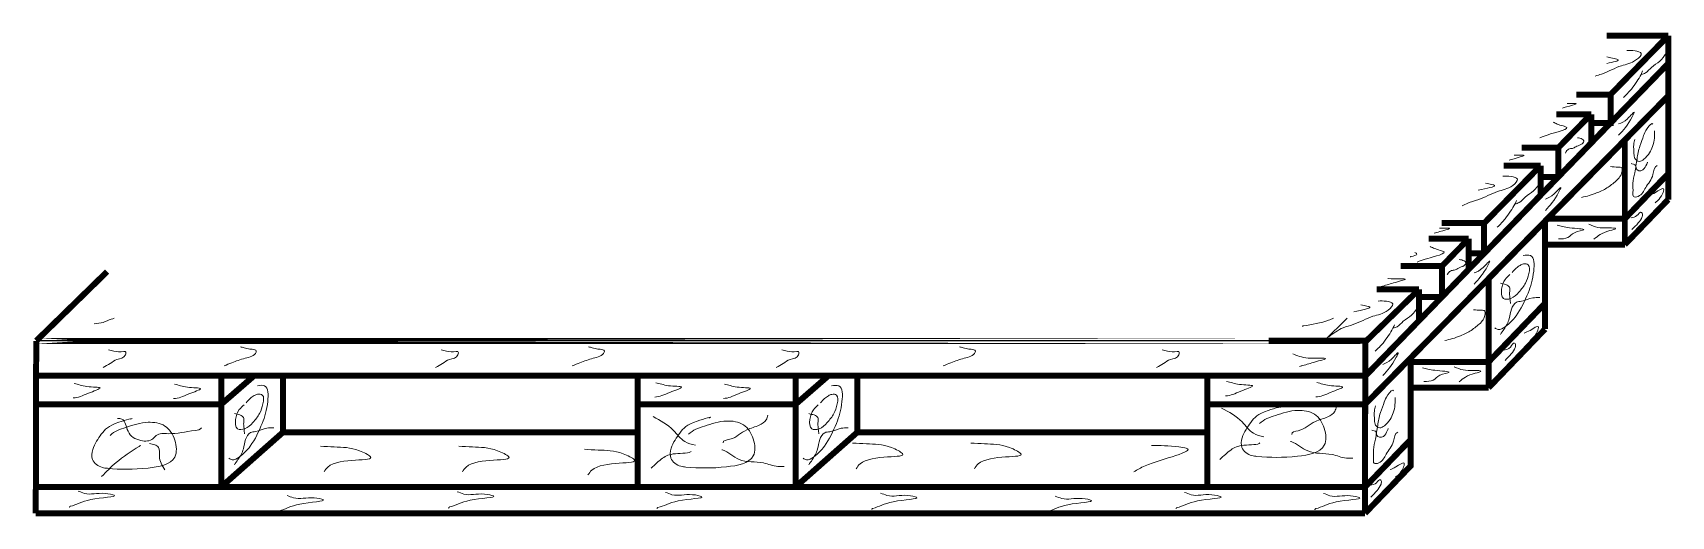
# Model space of a CAD drawing. Header units: millimetres. Extents: x -300689 to 10556, y -104928 to 107291.
# Drawn here: x -23897.7 to -23733.7, y 30195.2 to 30243.6 of the extents above; entities that cross this region are included whole.
import ezdxf

# ---------------------------------------------------------------- set-up
doc = ezdxf.new("R2010")
doc.units = ezdxf.units.MM
doc.layers.add('линии', color=7, linetype='Continuous')
doc.layers.add('Основная', color=7, linetype='Continuous', lineweight=30)

msp = doc.modelspace()

# ---------------------------------------------------------------- linework, layer by layer
at = {"layer": 'линии', "linetype": 'ByBlock', "ltscale": 0.25}
for p, q in [((-23766.1316, 30215.0212), (-23768.4486, 30212.7613)), ((-23764.325, 30212.7746), (-23897.3718, 30212.7613))]:
    msp.add_line(p, q, dxfattribs=at)
at = {"layer": 'линии', "color": 0, "const_width": 0.6}
for points in [[(-23733.9886, 30243.2694), (-23740.1457, 30243.2694)], [(-23739.7671, 30237.3947), (-23733.9886, 30243.2694)], [(-23733.9886, 30243.2694), (-23733.9886, 30226.8976)], [(-23764.3355, 30209.222), (-23733.9886, 30240.5002)], [(-23764.3355, 30195.5243), (-23764.3355, 30206.4141), (-23733.9886, 30237.2659)], [(-23739.7671, 30237.3947), (-23743.1933, 30237.3947)], [(-23739.7671, 30237.3947), (-23739.7671, 30234.5444), (-23741.6975, 30234.5444)], [(-23741.698, 30235.4312), (-23745.2064, 30235.4312)], [(-23745.0011, 30232.0736), (-23741.6984, 30235.4312)], [(-23741.698, 30235.4312), (-23741.698, 30232.5542)], [(-23745, 30232.0736), (-23748.6488, 30232.0736)], [(-23745.0006, 30232.0736), (-23745.0006, 30229.1502)], [(-23738.3335, 30222.389), (-23738.3335, 30232.8487)], [(-23752.4158, 30224.5355), (-23746.7547, 30230.2908)], [(-23746.7522, 30230.2908), (-23750.4766, 30230.2908)], [(-23746.7543, 30230.2908), (-23746.7543, 30227.3428)], [(-23745.0006, 30229.1502), (-23746.7543, 30229.1502)], [(-23738.3335, 30224.9742), (-23733.9886, 30229.4827)], [(-23738.3335, 30222.389), (-23733.9886, 30226.8976)], [(-23752.4126, 30224.5355), (-23756.6822, 30224.5355)], [(-23752.4178, 30224.5355), (-23752.4178, 30221.5054)], [(-23746.3198, 30213.9365), (-23746.3198, 30224.7295)], [(-23738.3335, 30224.9742), (-23746.0792, 30224.9742)], [(-23753.9645, 30222.9802), (-23757.9717, 30222.9802)], [(-23756.6317, 30220.2437), (-23753.9645, 30222.9802)], [(-23753.9666, 30222.9802), (-23753.9666, 30219.9092)], [(-23738.3335, 30222.389), (-23746.3198, 30222.389)], [(-23752.4178, 30221.5054), (-23753.9666, 30221.5054)], [(-23897.3718, 30212.7613), (-23890.2716, 30219.6867)], [(-23756.6317, 30220.2437), (-23760.7773, 30220.2437)], [(-23756.6317, 30220.2457), (-23756.6317, 30217.1622)], [(-23751.9674, 30208.0742), (-23751.9674, 30218.988)], [(-23764.3347, 30212.6419), (-23758.928, 30217.916)], [(-23758.928, 30217.9181), (-23763.1617, 30217.9181)], [(-23758.928, 30217.9181), (-23758.928, 30214.7955)], [(-23756.6317, 30217.1622), (-23758.9265, 30217.1622)], [(-23751.9674, 30210.6594), (-23746.3198, 30216.5197)], [(-23751.9674, 30208.0742), (-23746.3198, 30213.9365)], [(-23897.4178, 30195.5243), (-23897.3718, 30212.7613)], [(-23764.2801, 30212.7746), (-23773.9836, 30212.7746)], [(-23764.3355, 30195.5243), (-23764.324, 30212.7386)], [(-23764.3355, 30212.4175), (-23764.3355, 30212.4175)], [(-23764.3355, 30195.5243), (-23759.7822, 30200.2492), (-23759.7822, 30211.0431)], [(-23764.3355, 30198.1537), (-23759.7822, 30202.8785), (-23759.7822, 30211.0431)], [(-23751.9674, 30210.6594), (-23759.7822, 30210.6594)], [(-23764.3355, 30209.2819), (-23897.3811, 30209.2819)], [(-23878.8466, 30206.4209), (-23875.539, 30209.29)], [(-23878.8446, 30206.4141), (-23878.8446, 30209.2856), (-23878.8446, 30198.1623)], [(-23872.6711, 30203.6164), (-23872.6665, 30209.2819)], [(-23837.1512, 30198.1537), (-23837.1512, 30209.2819)], [(-23821.3575, 30206.4122), (-23818.05, 30209.2814)], [(-23821.3556, 30198.1537), (-23821.3556, 30209.2819)], [(-23815.1723, 30209.2782), (-23815.1723, 30203.6164), (-23780.1358, 30203.6164)], [(-23780.1358, 30198.1583), (-23780.1358, 30209.2813)], [(-23751.9674, 30208.0742), (-23759.7822, 30208.0742)], [(-23897.3888, 30206.4141), (-23878.8446, 30206.4141)], [(-23878.8626, 30206.4141), (-23894.6473, 30206.4141)], [(-23821.3575, 30206.4122), (-23837.1423, 30206.4122)], [(-23764.3355, 30206.4141), (-23780.1202, 30206.4141)], [(-23878.8446, 30198.1623), (-23872.6708, 30203.6164)], [(-23837.1523, 30203.6164), (-23872.6705, 30203.6164)], [(-23821.3556, 30198.1537), (-23815.1723, 30203.6164)], [(-23764.3329, 30198.1537), (-23897.4108, 30198.1537)], [(-23764.3355, 30195.5243), (-23897.4178, 30195.5243)]]:
    msp.add_lwpolyline(points, dxfattribs=at)
msp.add_lwpolyline([(-23897.3718, 30212.7613), (-23888.0641, 30212.7613)], close=True, dxfattribs=at)
at = {"layer": 'линии', "color": 0, "lineweight": 20}
for points, knots in [([(-23738.1453, 30241.7982), (-23737.8905, 30241.8094), (-23737.4296, 30241.8297), (-23736.4054, 30241.5621), (-23737.4683, 30240.5136), (-23738.8272, 30240.3581), (-23740.1778, 30239.5577), (-23741.0868, 30239.3114), (-23741.295, 30239.2463)], [0, 0, 0, 0, 0.8313864, 1.50359404, 2.2699753, 3.91742978, 6.06784555, 6.72394833, 6.72394833, 6.72394833, 6.72394833]), ([(-23740.1457, 30241.1579), (-23739.6016, 30241.0297), (-23738.4463, 30240.8697), (-23739.4663, 30240.6448), (-23740.1457, 30240.4984)], [2.0165118, 2.0165118, 2.0165118, 2.0165118, 3.33818657, 4.90544529, 4.90544529, 4.90544529, 4.90544529]), ([(-23744.1026, 30236.5079), (-23743.5692, 30236.5079), (-23742.7085, 30236.536), (-23743.9684, 30236.2179), (-23744.4649, 30236.071), (-23744.5889, 30236.0335)], [2.18136235, 2.18136235, 2.18136235, 2.18136235, 3.3216472, 4.35435557, 4.73010592, 4.73010592, 4.73010592, 4.73010592]), ([(-23749.4031, 30231.3378), (-23748.8384, 30231.3363), (-23747.9093, 30231.3725), (-23749.2498, 30231.034), (-23749.7684, 30230.8779), (-23749.9231, 30230.8307)], [2.12899778, 2.12899778, 2.12899778, 2.12899778, 3.3216472, 4.35435557, 4.84092465, 4.84092465, 4.84092465, 4.84092465]), ([(-23750.5341, 30229.2239), (-23750.2793, 30229.2351), (-23749.8185, 30229.2553), (-23748.7943, 30228.9878), (-23749.8572, 30227.9393), (-23751.216, 30227.7838), (-23752.6838, 30226.9139), (-23753.9393, 30226.6253), (-23754.4337, 30226.3639), (-23754.618, 30226.2513)], [0, 0, 0, 0, 0.8313864, 1.50359404, 2.2699753, 3.91742978, 6.06784555, 7.11043305, 7.75983687, 7.75983687, 7.75983687, 7.75983687]), ([(-23752.2842, 30228.5276), (-23751.8375, 30228.4324), (-23750.7848, 30228.2592), (-23752.138, 30228.0143), (-23753.0086, 30227.8211)], [2.22140874, 2.22140874, 2.22140874, 2.22140874, 3.33818657, 5.25969964, 5.25969964, 5.25969964, 5.25969964]), ([(-23756.8857, 30224.0395), (-23756.3064, 30224.037), (-23755.3435, 30224.0771), (-23756.7239, 30223.7286), (-23757.2527, 30223.5681), (-23757.4222, 30223.5162)], [2.10380844, 2.10380844, 2.10380844, 2.10380844, 3.3216472, 4.35435557, 4.89638661, 4.89638661, 4.89638661, 4.89638661]), ([(-23759.3732, 30221.6132), (-23759.2672, 30221.5608), (-23758.968, 30221.3588), (-23759.519, 30221.245), (-23759.8074, 30221.1706), (-23759.8342, 30221.1635)], [2.1547927, 2.1547927, 2.1547927, 2.1547927, 2.4461094, 3.09184915, 3.16053326, 3.16053326, 3.16053326, 3.16053326]), ([(-23762.0607, 30218.9919), (-23762.0463, 30218.9907), (-23761.2846, 30218.9285), (-23759.537, 30219.0647), (-23761.5579, 30218.5544), (-23762.2438, 30218.3117), (-23762.7877, 30218.1787), (-23762.8904, 30218.1536)], [1.57842602, 1.57842602, 1.57842602, 1.57842602, 1.61154699, 3.3216472, 4.35435557, 5.69977235, 6.01282936, 6.01282936, 6.01282936, 6.01282936]), ([(-23750.7826, 30218.5425), (-23750.6255, 30218.4444), (-23750.3351, 30218.441), (-23750.027, 30218.2972), (-23749.8185, 30218.0769), (-23749.8736, 30217.6491), (-23749.8761, 30217.4186), (-23749.833, 30217.0648), (-23749.7745, 30216.4857)], [0, 0, 0, 0, 1.38008905, 2.02654726, 2.50467319, 3.54272326, 4.74706916, 5.13275366, 5.13275366, 5.13275366, 5.13275366]), ([(-23764.7501, 30216.3688), (-23764.3065, 30216.2744), (-23763.264, 30216.1019), (-23764.6036, 30215.8584), (-23765.4701, 30215.6665)], [2.22770118, 2.22770118, 2.22770118, 2.22770118, 3.33818657, 5.25094526, 5.25094526, 5.25094526, 5.25094526]), ([(-23889.5782, 30215.0212), (-23889.6699, 30214.9911), (-23890.0523, 30214.8839), (-23890.6609, 30214.5451), (-23891.2632, 30214.4915), (-23891.5709, 30214.4642)], [2.43411553, 2.43411553, 2.43411553, 2.43411553, 2.71890305, 3.59418894, 4.50870892, 4.50870892, 4.50870892, 4.50870892]), ([(-23767.5056, 30215.0212), (-23767.6655, 30214.9536), (-23768.5422, 30214.5874), (-23769.7065, 30214.3817), (-23770.5987, 30214.2395), (-23770.6332, 30214.2341)], [7.10397236, 7.10397236, 7.10397236, 7.10397236, 7.66964201, 10.27815966, 10.38304411, 10.38304411, 10.38304411, 10.38304411]), ([(-23877.5168, 30205.511), (-23877.3597, 30205.4129), (-23877.0693, 30205.4095), (-23876.7612, 30205.2657), (-23876.5527, 30205.0454), (-23876.6079, 30204.6176), (-23876.6103, 30204.3871), (-23876.5672, 30204.0333), (-23876.5087, 30203.4541)], [0, 0, 0, 0, 1.38008905, 2.02654726, 2.50467319, 3.54272326, 4.74706916, 5.13275366, 5.13275366, 5.13275366, 5.13275366]), ([(-23820.0278, 30205.5024), (-23819.8707, 30205.4043), (-23819.5802, 30205.4009), (-23819.2722, 30205.2571), (-23819.0637, 30205.0368), (-23819.1188, 30204.609), (-23819.1213, 30204.3785), (-23819.0782, 30204.0247), (-23819.0196, 30203.4455)], [0, 0, 0, 0, 1.38008905, 2.02654726, 2.50467319, 3.54272326, 4.74706916, 5.13275366, 5.13275366, 5.13275366, 5.13275366]), ([(-23831.7879, 30201.7088), (-23831.8994, 30201.518), (-23833.7179, 30201.551), (-23834.6878, 30201.092), (-23835.4254, 30200.4006), (-23835.8112, 30200.039)], [0.74175598, 0.74175598, 0.74175598, 0.74175598, 3.92901073, 7.33596973, 11.07190716, 11.07190716, 11.07190716, 11.07190716]), ([(-23774.871, 30202.5509), (-23774.9825, 30202.3601), (-23776.801, 30202.3931), (-23777.7709, 30201.934), (-23778.5085, 30201.2427), (-23778.8943, 30200.8811)], [0.74175598, 0.74175598, 0.74175598, 0.74175598, 3.92901073, 7.33596973, 11.07190716, 11.07190716, 11.07190716, 11.07190716])]:
    msp.add_open_spline(points, degree=3, knots=knots, dxfattribs=at)
for points in [[(-23734.2094, 30241.5309), (-23734.8359, 30240.7207), (-23735.6649, 30240.113), (-23736.2729, 30239.5606), (-23736.6782, 30239.4133)], [(-23738.4653, 30237.1115), (-23737.6731, 30237.9402), (-23737.1388, 30238.6951), (-23736.6966, 30239.4133), (-23736.5493, 30239.7632)], [(-23738.9509, 30233.3345), (-23737.5906, 30235.174), (-23737.3906, 30235.6139), (-23738.0707, 30234.9741), (-23738.9509, 30234.4542)], [(-23746.8332, 30233.0814), (-23746.0197, 30233.3762), (-23744.8929, 30233.6985), (-23744.134, 30234.0997), (-23744.5229, 30234.2501), (-23745.099, 30234.4483), (-23745.5191, 30234.636)], [(-23735.3494, 30233.7675), (-23735.3784, 30233.0432), (-23735.5523, 30232.2031), (-23735.8567, 30231.5657), (-23736.4363, 30230.9284), (-23736.9001, 30230.7111), (-23737.3204, 30230.9864), (-23737.4218, 30231.4788), (-23737.4363, 30232.4059), (-23737.3349, 30232.9128)], [(-23739.7651, 30230.1839), (-23738.9908, 30230.1305), (-23738.6437, 30230.0505), (-23738.617, 30229.7569), (-23738.7505, 30229.3032), (-23739.5402, 30228.4766), (-23740.5128, 30227.8329), (-23741.0911, 30227.5833), (-23741.8929, 30227.2943), (-23742.6552, 30227.1104)], [(-23746.8453, 30228.5649), (-23747.4717, 30227.7547), (-23748.3008, 30227.147), (-23748.9087, 30226.5946), (-23749.3141, 30226.4473)], [(-23746.2909, 30225.8136), (-23744.9306, 30227.653), (-23744.7306, 30228.0929), (-23745.4107, 30227.4531), (-23746.2909, 30226.9333)], [(-23735.8749, 30227.3157), (-23735.2787, 30227.5954), (-23734.4513, 30227.9602), (-23734.573, 30227.4495), (-23735.0353, 30226.8049), (-23735.3129, 30226.5689)], [(-23751.1012, 30224.1455), (-23750.3089, 30224.9742), (-23749.7747, 30225.7291), (-23749.3325, 30226.4473), (-23749.1851, 30226.7972)], [(-23737.6195, 30223.8947), (-23736.9926, 30224.5486), (-23736.6005, 30225.1896), (-23736.5817, 30225.5283), (-23736.657, 30225.613), (-23737.14, 30225.2829), (-23737.6855, 30225.0671)], [(-23744.9647, 30222.9662), (-23744.034, 30223.0919), (-23743.3799, 30223.5696), (-23742.4492, 30223.8714), (-23743.8579, 30224.0725), (-23745.1157, 30224.3239)], [(-23741.9389, 30224.415), (-23741.0503, 30224.1137), (-23739.8921, 30224.0661), (-23739.2574, 30223.9868), (-23739.8286, 30223.7807), (-23740.7965, 30223.4001), (-23741.447, 30222.9243)], [(-23759.1313, 30220.6347), (-23758.3179, 30220.9296), (-23757.1911, 30221.2518), (-23756.4322, 30221.653), (-23756.821, 30221.8034), (-23757.3971, 30222.0017), (-23757.8173, 30222.1893)], [(-23753.4124, 30218.4446), (-23752.0521, 30220.284), (-23751.852, 30220.7239), (-23752.5322, 30220.0841), (-23753.4124, 30219.5643)], [(-23748.5013, 30221.3005), (-23747.7806, 30221.3005), (-23747.4603, 30219.7398), (-23748.0208, 30217.5388), (-23749.222, 30215.2578), (-23750.303, 30214.1774), (-23751.0237, 30213.8972), (-23751.344, 30214.0573)], [(-23749.618, 30219.6014), (-23749.2041, 30220.0348), (-23748.8099, 30220.3106), (-23748.4749, 30220.4484), (-23748.0019, 30220.3697), (-23747.9428, 30219.5029), (-23748.27, 30218.5328), (-23748.9479, 30217.6316), (-23749.7559, 30217.0013), (-23750.4852, 30217.0013), (-23750.6759, 30217.922), (-23750.3078, 30218.912), (-23749.8348, 30219.4044)], [(-23763.019, 30216.7455), (-23762.1881, 30216.7187), (-23761.5716, 30216.4508), (-23762.0272, 30215.8346), (-23763.5551, 30215.2185), (-23765.5387, 30214.3879), (-23766.5305, 30214.0664), (-23767.9779, 30213.1556)], [(-23759.0645, 30216.1358), (-23759.6909, 30215.3256), (-23760.52, 30214.7179), (-23761.128, 30214.1655), (-23761.5333, 30214.0182)], [(-23753.4681, 30215.8691), (-23752.6938, 30215.8157), (-23752.3467, 30215.7357), (-23752.32, 30215.4421), (-23752.4535, 30214.9884), (-23753.2433, 30214.1618), (-23754.2158, 30213.5181), (-23754.7941, 30213.2685), (-23755.5959, 30212.9795), (-23756.3582, 30212.7956)], [(-23746.8428, 30217.0879), (-23747.549, 30217.0543), (-23748.6756, 30216.7182), (-23749.18, 30216.6173), (-23749.6844, 30215.9283), (-23749.903, 30214.9872), (-23750.4411, 30213.9116), (-23750.7942, 30213.4074)], [(-23763.3204, 30211.7164), (-23762.5282, 30212.5451), (-23761.9939, 30213.3), (-23761.5517, 30214.0182), (-23761.4043, 30214.368)], [(-23748.4113, 30213.533), (-23747.8151, 30213.8127), (-23746.9877, 30214.1775), (-23747.1093, 30213.6667), (-23747.5717, 30213.0222), (-23747.8493, 30212.7862)], [(-23750.3279, 30210.7975), (-23749.701, 30211.4513), (-23749.3089, 30212.0924), (-23749.2901, 30212.4311), (-23749.3654, 30212.5158), (-23749.7915, 30212.1449), (-23750.5035, 30211.8293)], [(-23890.6821, 30210.1111), (-23889.9805, 30210.5022), (-23889.2923, 30210.8933), (-23888.4423, 30211.3788), (-23888.4558, 30211.6889), (-23888.6177, 30211.6889), (-23889.5892, 30211.7294), (-23890.1289, 30211.8507)], [(-23878.5627, 30210.2718), (-23877.7915, 30210.563), (-23876.4547, 30211.0255), (-23875.3579, 30211.6422), (-23875.3407, 30211.7449), (-23875.495, 30211.8648), (-23875.9873, 30211.9427), (-23876.5575, 30212.0704), (-23876.9346, 30212.156)], [(-23857.3883, 30210.1111), (-23856.6867, 30210.5022), (-23855.9986, 30210.8933), (-23855.1485, 30211.3788), (-23855.162, 30211.6889), (-23855.3239, 30211.6889), (-23856.2954, 30211.7294), (-23856.8351, 30211.8507)], [(-23843.7143, 30210.2718), (-23842.9431, 30210.563), (-23841.6063, 30211.0255), (-23840.5095, 30211.6422), (-23840.4923, 30211.7449), (-23840.6466, 30211.8648), (-23841.1389, 30211.9427), (-23841.7091, 30212.0704), (-23842.0862, 30212.156)], [(-23823.2892, 30210.1111), (-23822.5876, 30210.5022), (-23821.8995, 30210.8933), (-23821.0495, 30211.3788), (-23821.063, 30211.6889), (-23821.2249, 30211.6889), (-23822.1963, 30211.7294), (-23822.736, 30211.8507)], [(-23806.576, 30210.2718), (-23805.8048, 30210.563), (-23804.468, 30211.0255), (-23803.3712, 30211.6422), (-23803.3541, 30211.7449), (-23803.5083, 30211.8648), (-23804.0006, 30211.9427), (-23804.5709, 30212.0704), (-23804.9479, 30212.156)], [(-23785.2104, 30210.1111), (-23784.5088, 30210.5022), (-23783.8206, 30210.8933), (-23782.9706, 30211.3788), (-23782.9841, 30211.6889), (-23783.146, 30211.6889), (-23784.1175, 30211.7294), (-23784.6572, 30211.8507)], [(-23771.5773, 30211.4607), (-23770.0207, 30211.0433), (-23768.3123, 30210.9674), (-23769.2994, 30210.6638), (-23770.5902, 30210.2844), (-23770.8939, 30210.2085)], [(-23762.5754, 30209.2863), (-23761.2151, 30211.1258), (-23761.0151, 30211.5656), (-23761.6952, 30210.9258), (-23762.5754, 30210.406)], [(-23758.4487, 30208.7092), (-23757.518, 30208.8349), (-23756.8639, 30209.3126), (-23755.9332, 30209.6143), (-23757.3419, 30209.8154), (-23758.5997, 30210.0668)], [(-23755.4228, 30210.1579), (-23754.5343, 30209.8566), (-23753.3761, 30209.809), (-23752.7414, 30209.7297), (-23753.3126, 30209.5236), (-23754.2805, 30209.143), (-23754.931, 30208.6673)], [(-23875.2355, 30208.269), (-23874.5148, 30208.269), (-23874.1945, 30206.7083), (-23874.755, 30204.5073), (-23875.9562, 30202.2263), (-23877.0372, 30201.1458), (-23877.7579, 30200.8657), (-23878.0782, 30201.0258)], [(-23817.7464, 30208.2604), (-23817.0257, 30208.2604), (-23816.7054, 30206.6997), (-23817.266, 30204.4987), (-23818.4671, 30202.2177), (-23819.5482, 30201.1372), (-23820.2689, 30200.8571), (-23820.5892, 30201.0172)], [(-23876.3522, 30206.5699), (-23875.9383, 30207.0033), (-23875.5441, 30207.279), (-23875.2091, 30207.4169), (-23874.7361, 30207.3381), (-23874.677, 30206.4714), (-23875.0042, 30205.5013), (-23875.6821, 30204.6001), (-23876.4902, 30203.9698), (-23877.2194, 30203.9698), (-23877.4101, 30204.8905), (-23877.042, 30205.8805), (-23876.569, 30206.3729)], [(-23818.8632, 30206.5613), (-23818.4493, 30206.9947), (-23818.0551, 30207.2704), (-23817.7201, 30207.4083), (-23817.2471, 30207.3295), (-23817.1879, 30206.4628), (-23817.5152, 30205.4927), (-23818.1931, 30204.5915), (-23819.0011, 30203.9611), (-23819.7303, 30203.9611), (-23819.9211, 30204.8819), (-23819.553, 30205.8719), (-23819.0799, 30206.3643)], [(-23761.3168, 30207.1109), (-23761.3458, 30206.3867), (-23761.5197, 30205.5466), (-23761.824, 30204.9092), (-23762.4037, 30204.2719), (-23762.8675, 30204.0546), (-23763.2878, 30204.3298), (-23763.3892, 30204.8223), (-23763.4037, 30205.7493), (-23763.3023, 30206.2563)], [(-23873.577, 30204.0564), (-23874.2832, 30204.0228), (-23875.4098, 30203.6866), (-23875.9142, 30203.5858), (-23876.4186, 30202.8968), (-23876.6372, 30201.9557), (-23877.1753, 30200.8801), (-23877.5284, 30200.3759)], [(-23816.088, 30204.0478), (-23816.7942, 30204.0141), (-23817.9207, 30203.678), (-23818.4252, 30203.5772), (-23818.9296, 30202.8882), (-23819.1482, 30201.947), (-23819.6863, 30200.8715), (-23820.0394, 30200.3673)], [(-23761.843, 30199.8795), (-23761.2468, 30200.1592), (-23760.4194, 30200.524), (-23760.541, 30200.0133), (-23761.0034, 30199.3687), (-23761.281, 30199.1327)], [(-23763.7596, 30197.144), (-23763.1327, 30197.7979), (-23762.7406, 30198.4389), (-23762.7218, 30198.7776), (-23762.7971, 30198.8623), (-23763.1902, 30198.5749), (-23763.8139, 30198.3279)]]:
    msp.add_spline(points, degree=3, dxfattribs=at)
for points, start_tangent, end_tangent in [([(-23735.5311, 30234.4273), (-23736.0866, 30234.0035), (-23736.4521, 30233.2875), (-23736.8322, 30232.2355), (-23737.11, 30230.9642), (-23737.3439, 30229.5761), (-23737.534, 30228.524), (-23737.5194, 30227.5888), (-23737.4755, 30227.1943), (-23737.0077, 30227.2089), (-23736.2474, 30228.0856), (-23735.5164, 30229.3861), (-23735.0937, 30230.2973)], (-0.16688801, 0.98597586), (0.92854344, 0.37122376)), ([(-23736.0656, 30230.5794), (-23736.5218, 30229.8681), (-23737.197, 30229.9958), (-23737.343, 30230.3788), (-23737.6897, 30230.4882)], (0.24265467, 0.97011273), (0.99993551, 0.01135692)), ([(-23893.5798, 30208.4899), (-23892.2955, 30208.1937), (-23890.9865, 30208.0456), (-23892.1473, 30207.5272), (-23893.6786, 30207.0581)], (0.98640808, -0.16431404), (-1, 0)), ([(-23883.5274, 30208.4159), (-23882.2431, 30208.1196), (-23880.934, 30207.9715), (-23882.0949, 30207.4531), (-23883.6262, 30206.9841)], (0.98640808, -0.16431404), (-1, 0)), ([(-23835.3577, 30208.5744), (-23834.0734, 30208.2782), (-23832.7643, 30208.1301), (-23833.9252, 30207.6117), (-23835.4565, 30207.1427)], (0.98640808, -0.16431404), (-1, 0)), ([(-23828.4829, 30208.4349), (-23827.1986, 30208.1387), (-23825.8895, 30207.9906), (-23827.0504, 30207.4722), (-23828.5817, 30207.0031)], (0.98640808, -0.16431404), (-1, 0)), ([(-23778.2028, 30208.6983), (-23776.9184, 30208.402), (-23775.6094, 30208.2539), (-23776.7702, 30207.7355), (-23778.3015, 30207.2665)], (0.98640808, -0.16431404), (-1, 0)), ([(-23769.1812, 30208.5848), (-23767.8969, 30208.2885), (-23766.5878, 30208.1404), (-23767.7487, 30207.622), (-23769.28, 30207.153)], (0.98640808, -0.16431404), (-1, 0)), ([(-23761.4984, 30207.7707), (-23762.054, 30207.347), (-23762.4195, 30206.631), (-23762.7996, 30205.5789), (-23763.0774, 30204.3077), (-23763.3113, 30202.9195), (-23763.5013, 30201.8674), (-23763.4867, 30200.9323), (-23763.4429, 30200.5377), (-23762.975, 30200.5524), (-23762.2148, 30201.4291), (-23761.4838, 30202.7296), (-23761.0611, 30203.6407)], (-0.16688801, 0.98597586), (0.92854344, 0.37122376)), ([(-23774.8968, 30204.4933), (-23773.3178, 30205.2958), (-23771.0965, 30205.804), (-23769.4105, 30205.4295), (-23768.4202, 30204.0118), (-23768.4202, 30202.3267), (-23771.0965, 30201.23), (-23775.1644, 30201.2032), (-23775.6729, 30201.2835), (-23776.6631, 30202.0859), (-23776.6364, 30203.0756), (-23775.78, 30204.6003), (-23774.0404, 30205.804), (-23772.7558, 30206.1517), (-23772.8628, 30206.125)], (0.70728847, 0.70692505), (-0.99228608, -0.12396908)), ([(-23767.2233, 30206.1833), (-23767.3793, 30205.6999), (-23768.0659, 30205.1697), (-23769.3141, 30204.7018), (-23770.141, 30204.1872), (-23771.0304, 30203.7661), (-23771.6857, 30203.4075)], (-0.09058861, -0.9958884), (0.2249694, -0.97436583)), ([(-23889.974, 30203.3049), (-23888.395, 30204.1073), (-23886.1737, 30204.6155), (-23884.4877, 30204.2411), (-23883.4974, 30202.8234), (-23883.4974, 30201.1382), (-23886.1737, 30200.0415), (-23890.2416, 30200.0148), (-23890.7501, 30200.095), (-23891.7403, 30200.8975), (-23891.7136, 30201.8872), (-23890.8572, 30203.4119), (-23889.1176, 30204.6155), (-23887.833, 30204.9633), (-23887.94, 30204.9365)], (0.70728847, 0.70692505), (-0.99228608, -0.12396908)), ([(-23880.8309, 30204.0733), (-23881.456, 30203.8056), (-23884.1651, 30203.4783), (-23885.3558, 30203.2997), (-23885.6833, 30202.9724), (-23886.9039, 30202.7939), (-23888.184, 30203.7163), (-23888.8091, 30204.9362), (-23889.2272, 30204.9984)], (-0.39584297, -0.91831821), (-1, 0)), ([(-23832.062, 30203.4305), (-23830.483, 30204.233), (-23828.2617, 30204.7412), (-23826.5757, 30204.3667), (-23825.5854, 30202.9491), (-23825.5854, 30201.2639), (-23828.2617, 30200.1672), (-23832.3296, 30200.1405), (-23832.8381, 30200.2207), (-23833.8284, 30201.0232), (-23833.8016, 30202.0129), (-23832.9452, 30203.5375), (-23831.2056, 30204.7412), (-23829.921, 30205.089), (-23830.0281, 30205.0622)], (0.70728847, 0.70692505), (-0.99228608, -0.12396908)), ([(-23824.1402, 30205.3413), (-23824.2963, 30204.8578), (-23824.9828, 30204.3276), (-23826.231, 30203.8598), (-23827.058, 30203.3451), (-23827.9473, 30202.9241), (-23828.6027, 30202.5654)], (-0.09058861, -0.9958884), (0.2249694, -0.97436583)), ([(-23762.033, 30203.9229), (-23762.4892, 30203.2116), (-23763.1644, 30203.3392), (-23763.3104, 30203.7222), (-23763.6571, 30203.8317)], (0.24265467, 0.97011273), (0.99993551, 0.01135692)), ([(-23893.1858, 30197.7366), (-23892.5394, 30197.5073), (-23890.4749, 30197.5073), (-23889.5782, 30197.3198), (-23891.9138, 30196.8821), (-23893.9574, 30196.2151), (-23893.9991, 30196.1943), (-23894.0617, 30196.1109), (-23894.0591, 30196.1386)], (0.956931, -0.29031546), (-0.8945261, -0.44701573)), ([(-23872.2607, 30197.2908), (-23871.6142, 30197.0615), (-23869.5497, 30197.0615), (-23868.6531, 30196.8739), (-23870.9886, 30196.4362), (-23873.0322, 30195.7693), (-23873.0739, 30195.7484), (-23873.1365, 30195.6651), (-23873.1339, 30195.6927)], (0.956931, -0.29031546), (-0.8945261, -0.44701573)), ([(-23855.2144, 30197.6699), (-23854.568, 30197.4406), (-23852.5035, 30197.4406), (-23851.6068, 30197.253), (-23853.9424, 30196.8153), (-23855.986, 30196.1484), (-23856.0277, 30196.1275), (-23856.0903, 30196.0442), (-23856.0877, 30196.0718)], (0.956931, -0.29031546), (-0.8945261, -0.44701573)), ([(-23834.3729, 30197.6062), (-23833.7265, 30197.3769), (-23831.662, 30197.3769), (-23830.7653, 30197.1893), (-23833.1009, 30196.7516), (-23835.1445, 30196.0847), (-23835.1862, 30196.0638), (-23835.2488, 30195.9805), (-23835.2462, 30196.0081)], (0.956931, -0.29031546), (-0.8945261, -0.44701573)), ([(-23812.8484, 30197.5298), (-23812.202, 30197.3005), (-23810.1375, 30197.3005), (-23809.2408, 30197.1129), (-23811.5764, 30196.6752), (-23813.62, 30196.0083), (-23813.6617, 30195.9874), (-23813.7243, 30195.9041), (-23813.7217, 30195.9317)], (0.956931, -0.29031546), (-0.8945261, -0.44701573)), ([(-23795.3585, 30197.2269), (-23794.712, 30196.9976), (-23792.6476, 30196.9976), (-23791.7509, 30196.81), (-23794.0864, 30196.3723), (-23796.1301, 30195.7054), (-23796.1718, 30195.6846), (-23796.2343, 30195.6012), (-23796.2317, 30195.6288)], (0.956931, -0.29031546), (-0.8945261, -0.44701573)), ([(-23782.4019, 30197.6044), (-23781.7555, 30197.3752), (-23779.691, 30197.3752), (-23778.7943, 30197.1876), (-23781.1299, 30196.7499), (-23783.1735, 30196.0829), (-23783.2152, 30196.0621), (-23783.2778, 30195.9787), (-23783.2752, 30196.0064)], (0.956931, -0.29031546), (-0.8945261, -0.44701573)), ([(-23768.5044, 30197.5022), (-23767.8579, 30197.2729), (-23765.7935, 30197.2729), (-23764.8968, 30197.0853), (-23767.2323, 30196.6476), (-23769.276, 30195.9807), (-23769.3177, 30195.9598), (-23769.3802, 30195.8765), (-23769.3776, 30195.9041)], (0.956931, -0.29031546), (-0.8945261, -0.44701573))]:
    msp.add_spline(points, degree=3, dxfattribs=dict(at, start_tangent=start_tangent, end_tangent=end_tangent))
for points, start_tangent in [([(-23743.0815, 30233.0676), (-23742.595, 30232.9302), (-23742.4345, 30232.7658), (-23742.6021, 30232.4775), (-23743.1534, 30232.2197), (-23743.4985, 30232.0329), (-23743.858, 30231.961), (-23744.203, 30231.7024), (-23744.2893, 30231.5299)], (0.94872597, -0.31609971)), ([(-23754.9077, 30220.8915), (-23754.4212, 30220.7541), (-23754.2607, 30220.5898), (-23754.4283, 30220.3014), (-23754.9796, 30220.0437), (-23755.3247, 30219.8569), (-23755.6842, 30219.785), (-23756.0292, 30219.5263), (-23756.1155, 30219.3539)], (0.94872597, -0.31609971)), ([(-23778.703, 30206.0309), (-23776.6573, 30204.6507), (-23775.5203, 30203.5262), (-23774.467, 30203.167)], (0.99986312, 0.0165453)), ([(-23835.6199, 30205.1888), (-23833.5742, 30203.8087), (-23832.4373, 30202.6841), (-23831.384, 30202.3249)], (0.99986312, 0.0165453)), ([(-23765.5653, 30201.0392), (-23766.2137, 30201.0392), (-23767.6478, 30201.3927), (-23770.084, 30201.7461), (-23771.7539, 30202.6886), (-23771.8129, 30202.7083)], (0.70726939, 0.70694414)), ([(-23890.8264, 30199.1982), (-23889.3815, 30200.5875), (-23887.0769, 30202.1963), (-23886.894, 30202.306)], (0.94873102, 0.31608457)), ([(-23886.0343, 30202.4888), (-23885.4856, 30202.3608), (-23885.1381, 30202.1049), (-23885.0466, 30201.2274), (-23884.4979, 30199.8746)], (-0.8945148, 0.44703834)), ([(-23868.9107, 30202.2296), (-23867.5345, 30202.1541), (-23865.0231, 30201.7762), (-23863.9294, 30201.1959), (-23868.1691, 30200.1433), (-23868.5472, 30199.6575)], (0.99975478, -0.02214434)), ([(-23855.0761, 30202.2296), (-23853.6999, 30202.1541), (-23851.1885, 30201.7762), (-23850.0948, 30201.1959), (-23854.3345, 30200.1433), (-23854.7126, 30199.6575)], (0.99975478, -0.02214434)), ([(-23842.4992, 30201.9197), (-23841.1231, 30201.8442), (-23838.6117, 30201.4663), (-23837.518, 30200.886), (-23841.7577, 30199.8334), (-23842.1358, 30199.3476)], (0.99975478, -0.02214434)), ([(-23822.4823, 30200.1971), (-23823.1306, 30200.1971), (-23824.5648, 30200.5506), (-23827.0009, 30200.904), (-23828.6709, 30201.8466), (-23828.7298, 30201.8662)], (0.70726939, 0.70694414)), ([(-23815.6411, 30202.5426), (-23814.265, 30202.4671), (-23811.7536, 30202.0892), (-23810.6599, 30201.5089), (-23814.8996, 30200.4563), (-23815.2776, 30199.9705)], (0.99975478, -0.02214434)), ([(-23803.8098, 30202.5426), (-23802.4337, 30202.4671), (-23799.9223, 30202.0892), (-23798.8286, 30201.5089), (-23803.0683, 30200.4563), (-23803.4464, 30199.9705)], (0.99975478, -0.02214434)), ([(-23785.7054, 30202.2812), (-23782.9889, 30202.1702), (-23782.238, 30202.0351), (-23786.34, 30200.2704), (-23787.4797, 30199.6633)], (0.99975478, -0.02214434))]:
    msp.add_spline(points, degree=3, dxfattribs=dict(at, start_tangent=start_tangent))
at = {"layer": 'Основная'}
msp.add_lwpolyline([(-23764.2123, 30212.7613, 0.6, 0.6, 0), (-23796.3753, 30212.7613, 0.6, 0.6, 0), (-23865.196, 30212.7613, 0.6, 0.6, 0), (-23888.0641, 30212.7613, 0, 0, 0)], format="xyseb", close=True, dxfattribs=at)

doc.saveas('drawing.dxf')
